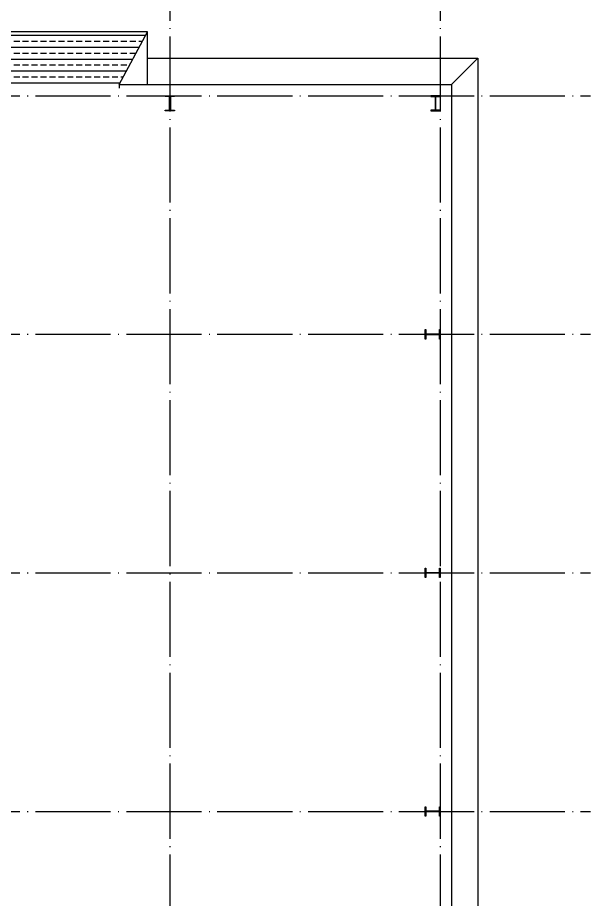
# Model space of a CAD drawing. Extents: x 39560 to 217760, y -140239 to 277665.
# Drawn here: x 110372 to 125631, y 160200 to 183673 of the extents above; entities that cross this region are included whole.
import ezdxf

# ---------------------------------------------------------------- set-up
doc = ezdxf.new("R2010")
doc.units = 0
doc.header["$LTSCALE"] = 1000
doc.header["$MEASUREMENT"] = 0
doc.linetypes.add('DOTE', pattern=[2.42, 2, -0.2, 0.02, -0.2])
for name, color, linetype in [('COLUMN', 9, 'Continuous'), ('DOTE', 8, 'DOTE'), ('GROUND', 2, 'Continuous'), ('PUB_HATCH', 8, 'Continuous'), ('图框(锁住)', 7, 'Continuous')]:
    doc.layers.add(name, color=color, linetype=linetype)

# ---------------------------------------------------------------- blocks, each defined once
blk = doc.blocks.new('EQWEWQEWQEQEQWEQWE')
at = {"layer": 'PUB_HATCH'}
h = blk.add_hatch(dxfattribs=at)
h.set_pattern_fill('ANSI33', color=256, scale=100, angle=135, style=0)
h.set_pattern_definition([(180, (-3000, 0), (-3e-14, -317.5), []), (180, (-3158.75, 158.75), (-3e-14, -317.5), [158.75, -79.375])])
h.paths.add_polyline_path([(-2192, 1500), (-2250, 1500), (-2250, 1400), (-3000, 0), (-1326, 0)])
h.paths.add_polyline_path([(-2, 1500), (-2192, 1500), (-1326, 0), (-668, 0, 0.188853)])
h.paths.add_polyline_path([(2, 1500), (-2, 1500, -0.188853), (-668, 0), (668, 0, -0.188853)])
h.paths.add_polyline_path([(2192, 1500), (2, 1500, 0.188853), (668, 0), (1326, 0)])
h.paths.add_polyline_path([(2250, 1400), (2250, 1500), (2192, 1500), (1326, 0), (3000, 0)])
at = {"layer": 'GROUND'}
for points in [[(3000, 1400), (3000, 0), (-3000, 0), (-3000, 1400)], [(-2250, 1400), (-3000, 0)], [(2250, 1400), (3000, 0)]]:
    blk.add_lwpolyline(points, dxfattribs=at)
at = {"layer": '图框(锁住)', "color": 0}
for points in [[(-2250, 1400), (-2250, 1500)], [(2250, 1400), (2250, 1500)]]:
    blk.add_lwpolyline(points, dxfattribs=at)

msp = doc.modelspace()

# ---------------------------------------------------------------- linework, layer by layer
at = {"layer": 'COLUMN', "color": 6}
for points in [[(114555.83, 181212.587), (114555.83, 181192.587), (114305.83, 181192.587), (114305.83, 181212.587), (114420.83, 181212.587), (114420.83, 181572.587), (114305.83, 181572.587), (114305.83, 181592.587), (114555.83, 181592.587), (114555.83, 181572.587), (114440.83, 181572.587), (114440.83, 181212.587)], [(121380.83, 181212.587), (121380.83, 181192.587), (121630.83, 181192.587), (121630.83, 181212.587), (121515.83, 181212.587), (121515.83, 181572.587), (121630.83, 181572.587), (121630.83, 181592.587), (121380.83, 181592.587), (121380.83, 181572.587), (121495.83, 181572.587), (121495.83, 181212.587)], [(121250.83, 175117.587), (121230.83, 175117.587), (121230.83, 175367.587), (121250.83, 175367.587), (121250.83, 175252.587), (121610.83, 175252.587), (121610.83, 175367.587), (121630.83, 175367.587), (121630.83, 175117.587), (121610.83, 175117.587), (121610.83, 175232.587), (121250.83, 175232.587)], [(121250.83, 168767.587), (121230.83, 168767.587), (121230.83, 169017.587), (121250.83, 169017.587), (121250.83, 168902.587), (121610.83, 168902.587), (121610.83, 169017.587), (121630.83, 169017.587), (121630.83, 168767.587), (121610.83, 168767.587), (121610.83, 168882.587), (121250.83, 168882.587)], [(121250.83, 162417.587), (121230.83, 162417.587), (121230.83, 162667.587), (121250.83, 162667.587), (121250.83, 162552.587), (121610.83, 162552.587), (121610.83, 162667.587), (121630.83, 162667.587), (121630.83, 162417.587), (121610.83, 162417.587), (121610.83, 162532.587), (121250.83, 162532.587)]]:
    msp.add_lwpolyline(points, close=True, dxfattribs=at)
at = {"layer": 'DOTE'}
for p, q in [((114430.83, 185592.587), (114430.83, 152192.587)), ((121630.83, 185592.587), (121630.83, 152192.587)), ((60030.83, 181592.587), (125630.83, 181592.587)), ((60030.83, 175242.587), (125630.83, 175242.587)), ((60030.83, 168892.587), (125630.83, 168892.587)), ((60030.83, 162542.587), (125630.83, 162542.587))]:
    msp.add_line(p, q, dxfattribs=at)
at = {"layer": '图框(锁住)', "color": 0}
for points in [[(113830.83, 182592.587), (122630.83, 182592.587), (122630.83, 155192.587), (113830.83, 155192.587)], [(121930.83, 181892.587), (122630.83, 182592.587)], [(113080.83, 181892.587), (121930.83, 181892.587), (121930.83, 155892.587), (113080.83, 155892.587)]]:
    msp.add_lwpolyline(points, dxfattribs=at)

# ---------------------------------------------------------------- block references
at = {"layer": '图框(锁住)', "color": 0, "xscale": -1, "rotation": 180}
msp.add_blockref('EQWEWQEWQEQEQWEQWE', (110830.83, 183292.587), dxfattribs=at)

doc.saveas('drawing.dxf')
